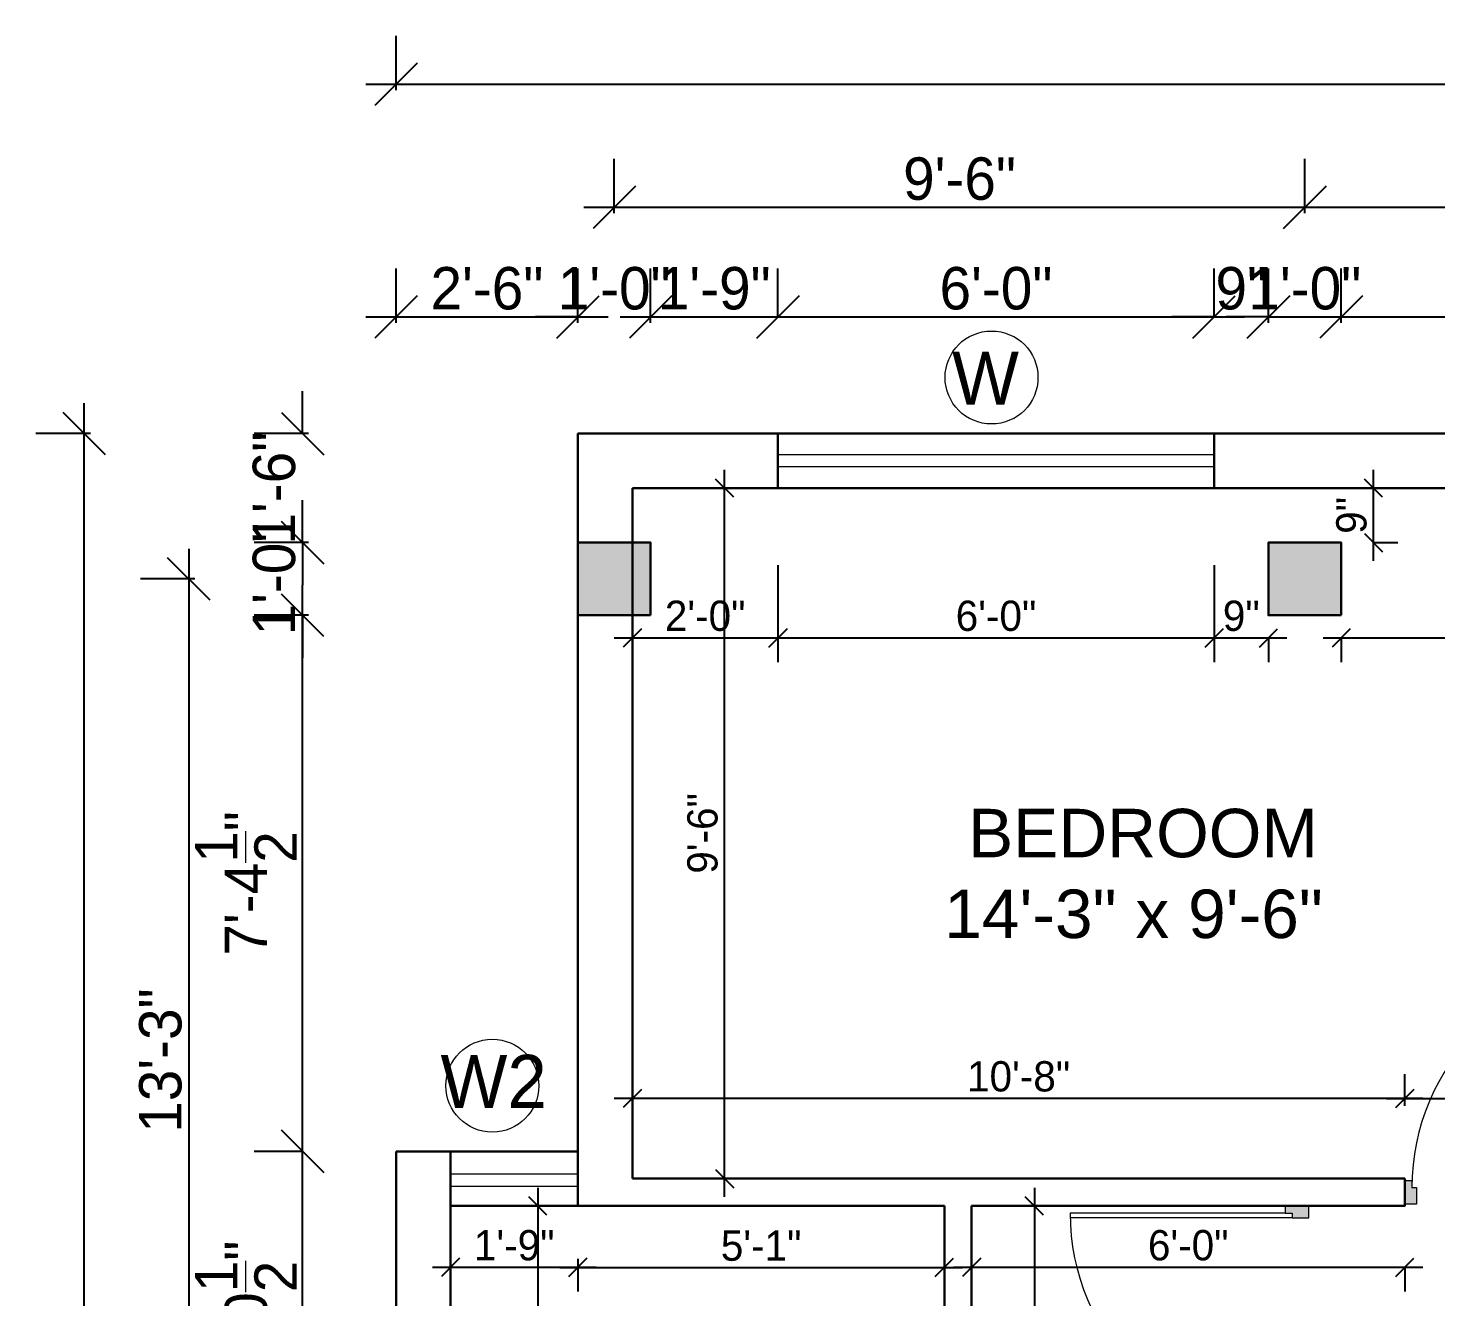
# Model space of a CAD drawing. Header units: inches. Extents: x 28835 to 36795, y -18828 to -9750.
# Drawn here: x 31278.3 to 31510.6, y -13903.2 to -13693.8 of the extents above; entities that cross this region are included whole.
import ezdxf

# ---------------------------------------------------------------- set-up
doc = ezdxf.new("R2010")
doc.units = ezdxf.units.IN
doc.header["$LTSCALE"] = 12
doc.header["$MEASUREMENT"] = 0
doc.layers.add('06. Text', color=114, linetype='Continuous')
for name, color, linetype, lineweight in [('colum', 250, 'Continuous', 30), ('dim', 85, 'Continuous', 9), ('dimention', 5, 'Continuous', 9), ('Elevation', 114, 'Continuous', 20), ('Ha2', 31, 'Continuous', 0), ('N_DOOR', 32, 'Continuous', 13), ('Text', 7, 'Continuous', 5), ('Wall', 1, 'Continuous', 30), ('WIN', 140, 'Continuous', 15), ('window', 6, 'Continuous', 9)]:
    doc.layers.add(name, color=color, linetype=linetype, lineweight=lineweight)
doc.styles.add('Bijay', font='', dxfattribs={"height": 8})
doc.styles.add('KBS', font='GOTHIC.TTF')
doc.styles.add('Times', font='GOTHIC.TTF')
doc.styles.get('Bijay').set_extended_font_data('Serifa BT')
doc.dimstyles.new('D50', dxfattribs={"dimtxt": 5, "dimasz": 3, "dimexe": 4, "dimexo": 12, "dimgap": 1, "dimtad": 1, "dimdec": 0, "dimzin": 3, "dimdsep": 46, "dimlunit": 4, "dimtxsty": 'Times', "dimblk": 'OBLIQUE', "dimcen": 0, "dimdle": 3, "dimaunit": 1, "dimadec": 3, "dimazin": 0, "dimtfac": 1, "dimtdec": 0, "dimtix": 1, "dimtofl": 0, "dimtmove": 1, "dimatfit": 0, "dimldrblk": 'OBLIQUE', "dimfxl": 12, "dimfxlon": 1, "dimtolj": 1, "dimtzin": 0, "dimarcsym": 0})
doc.dimstyles.new('D75', dxfattribs={"dimtxt": 7, "dimasz": 7, "dimexe": 8, "dimexo": 24, "dimgap": 1, "dimtad": 1, "dimdec": 1, "dimzin": 3, "dimdsep": 46, "dimlunit": 4, "dimtxsty": 'Times', "dimblk": 'OBLIQUE', "dimcen": 0, "dimdle": 5, "dimaunit": 1, "dimadec": 3, "dimazin": 0, "dimtfac": 1, "dimtdec": 1, "dimtix": 1, "dimtofl": 0, "dimtmove": 1, "dimatfit": 0, "dimldrblk": 'OBLIQUE', "dimfxl": 1, "dimfxlon": 1, "dimtolj": 1, "dimtzin": 0, "dimarcsym": 0})

# ---------------------------------------------------------------- blocks, each defined once
blk = doc.blocks.new('D1000')
at = {"linetype": 'Continuous'}
for points in [[(30, 50), (30, 20), (50, 20), (50, -50), (0, -50), (0, 50)], [(970, 50), (970, 20), (950, 20), (950, -50), (1000, -50), (1000, 50)]]:
    blk.add_hatch(color=256, dxfattribs=at).paths.add_polyline_path(points)
at = {"color": 0, "linetype": 'Continuous'}
for p, q in [((950, 20), (950, 959.8)), ((970, 50), (970, 960))]:
    blk.add_line(p, q, dxfattribs=at)
at = {"linetype": 'Continuous'}
for points in [[(30, 50), (30, 20), (50, 20), (50, -50), (0, -50), (0, 50)], [(970, 50), (970, 20), (950, 20), (950, -50), (1000, -50), (1000, 50)]]:
    blk.add_lwpolyline(points, close=True, dxfattribs=at)
blk.add_arc((970, 20), 940, 90, 180, dxfattribs=at)
blk = doc.blocks.new('_Oblique')
at = {"color": 0, "linetype": 'ByBlock', "lineweight": -2}
blk.add_line((-0.5, -0.5), (0.5, 0.5), dxfattribs=at)
blk = doc.blocks.new('*D543')
at = {"layer": 'Defpoints', "color": 0, "ltscale": 12, "transparency": 16777216}
for p in [(31323.56, -13879.21), (31338.99, -13879.21), (31369.01, -13937.71)]:
    blk.add_point(p, dxfattribs=at)
at = {"layer": 'dimention', "color": 0, "lineweight": -2, "ltscale": 12, "transparency": 16777216}
for p, q in [((31323.56, -13942.71), (31323.56, -13874.21)), ((31323.56, -13879.21), (31315.56, -13879.21)), ((31324.56, -13937.71), (31315.56, -13937.71))]:
    blk.add_line(p, q, dxfattribs=at)
at = {"layer": 'dimention', "color": 0, "lineweight": -2, "ltscale": 12, "transparency": 16777216, "xscale": 7, "yscale": 7, "zscale": 7}
for p, rotation in [((31323.56, -13879.21), 90), ((31323.56, -13937.71), 270)]:
    blk.add_blockref('_Oblique', p, dxfattribs=dict(at, rotation=rotation))
at = {"layer": 'dimention', "color": 0, "ltscale": 12, "transparency": 16777216, "insert": (31314.21, -13908.46), "char_height": 7, "attachment_point": 5, "rotation": 90, "style": 'Times'}
blk.add_mtext('\\A1;4\'-10{\\H1.000000x;\\S1/2;}"', dxfattribs=at)
blk = doc.blocks.new('*D544')
at = {"layer": 'Defpoints', "color": 0, "ltscale": 12, "transparency": 16777216}
for p in [(31323.56, -13790.71), (31369.01, -13790.71), (31338.99, -13879.21)]:
    blk.add_point(p, dxfattribs=at)
at = {"layer": 'dimention', "color": 0, "lineweight": -2, "ltscale": 12, "transparency": 16777216}
for p, q in [((31323.56, -13884.21), (31323.56, -13785.71)), ((31324.56, -13790.71), (31315.56, -13790.71)), ((31323.56, -13879.21), (31315.56, -13879.21))]:
    blk.add_line(p, q, dxfattribs=at)
at = {"layer": 'dimention', "color": 0, "lineweight": -2, "ltscale": 12, "transparency": 16777216, "xscale": 7, "yscale": 7, "zscale": 7}
for p, rotation in [((31323.56, -13790.71), 90), ((31323.56, -13879.21), 270)]:
    blk.add_blockref('_Oblique', p, dxfattribs=dict(at, rotation=rotation))
at = {"layer": 'dimention', "color": 0, "ltscale": 12, "transparency": 16777216, "insert": (31314.21, -13834.96), "char_height": 7, "attachment_point": 5, "rotation": 90, "style": 'Times'}
blk.add_mtext('\\A1;7\'-4{\\H1.000000x;\\S1/2;}"', dxfattribs=at)
blk = doc.blocks.new('*D545')
at = {"layer": 'Defpoints', "color": 0, "ltscale": 12, "transparency": 16777216}
for p in [(31323.56, -13778.71), (31369.01, -13778.71), (31369.01, -13790.71)]:
    blk.add_point(p, dxfattribs=at)
at = {"layer": 'dimention', "color": 0, "lineweight": -2, "ltscale": 12, "transparency": 16777216}
for p, q in [((31323.56, -13778.71), (31323.56, -13771.71)), ((31324.56, -13778.71), (31315.56, -13778.71)), ((31324.56, -13790.71), (31315.56, -13790.71)), ((31323.56, -13790.71), (31323.56, -13797.71))]:
    blk.add_line(p, q, dxfattribs=at)
at = {"layer": 'dimention', "color": 0, "lineweight": -2, "ltscale": 12, "transparency": 16777216, "xscale": 7, "yscale": 7, "zscale": 7}
for p, rotation in [((31323.56, -13778.71), 270), ((31323.56, -13790.71), 90)]:
    blk.add_blockref('_Oblique', p, dxfattribs=dict(at, rotation=rotation))
at = {"layer": 'dimention', "color": 0, "ltscale": 12, "transparency": 16777216, "insert": (31318.88, -13784.71), "char_height": 7, "attachment_point": 5, "rotation": 90, "style": 'Times'}
blk.add_mtext('\\A1;1\'-0"', dxfattribs=at)
blk = doc.blocks.new('*D546')
at = {"layer": 'Defpoints', "color": 0, "ltscale": 12, "transparency": 16777216}
for p in [(31323.56, -13760.71), (31369.01, -13760.71), (31369.01, -13778.71)]:
    blk.add_point(p, dxfattribs=at)
at = {"layer": 'dimention', "color": 0, "lineweight": -2, "ltscale": 12, "transparency": 16777216}
for p, q in [((31323.56, -13760.71), (31323.56, -13753.71)), ((31324.56, -13760.71), (31315.56, -13760.71)), ((31324.56, -13778.71), (31315.56, -13778.71)), ((31323.56, -13778.71), (31323.56, -13785.71))]:
    blk.add_line(p, q, dxfattribs=at)
at = {"layer": 'dimention', "color": 0, "lineweight": -2, "ltscale": 12, "transparency": 16777216, "xscale": 7, "yscale": 7, "zscale": 7}
for p, rotation in [((31323.56, -13760.71), 270), ((31323.56, -13778.71), 90)]:
    blk.add_blockref('_Oblique', p, dxfattribs=dict(at, rotation=rotation))
at = {"layer": 'dimention', "color": 0, "ltscale": 12, "transparency": 16777216, "insert": (31318.88, -13769.71), "char_height": 7, "attachment_point": 5, "rotation": 90, "style": 'Times'}
blk.add_mtext('\\A1;1\'-6"', dxfattribs=at)
blk = doc.blocks.new('*D547')
at = {"layer": 'Defpoints', "color": 0, "ltscale": 12, "transparency": 16777216}
for p in [(31369.01, -13784.71), (31304.79, -13943.71), (31369.01, -13943.71)]:
    blk.add_point(p, dxfattribs=at)
at = {"layer": 'dimention', "color": 0, "lineweight": -2, "ltscale": 12, "transparency": 16777216}
for p, q in [((31304.79, -13779.71), (31304.79, -13948.71)), ((31305.79, -13784.71), (31296.79, -13784.71)), ((31305.79, -13943.71), (31296.79, -13943.71))]:
    blk.add_line(p, q, dxfattribs=at)
at = {"layer": 'dimention', "color": 0, "lineweight": -2, "ltscale": 12, "transparency": 16777216, "xscale": 7, "yscale": 7, "zscale": 7}
for p, rotation in [((31304.79, -13784.71), 90), ((31304.79, -13943.71), 270)]:
    blk.add_blockref('_Oblique', p, dxfattribs=dict(at, rotation=rotation))
at = {"layer": 'dimention', "color": 0, "ltscale": 12, "transparency": 16777216, "insert": (31300.12, -13864.21), "char_height": 7, "attachment_point": 5, "rotation": 90, "style": 'Times'}
blk.add_mtext('\\A1;13\'-3"', dxfattribs=at)
blk = doc.blocks.new('*D549')
at = {"layer": 'Defpoints', "color": 0, "ltscale": 12, "transparency": 16777216}
for p in [(31287.53, -13760.71), (31369.01, -13760.71), (31369.01, -14105.71)]:
    blk.add_point(p, dxfattribs=at)
at = {"layer": 'dimention', "color": 0, "lineweight": -2, "ltscale": 12, "transparency": 16777216}
for p, q in [((31287.53, -14110.71), (31287.53, -13755.71)), ((31288.53, -13760.71), (31279.53, -13760.71)), ((31288.53, -14105.71), (31279.53, -14105.71))]:
    blk.add_line(p, q, dxfattribs=at)
at = {"layer": 'dimention', "color": 0, "lineweight": -2, "ltscale": 12, "transparency": 16777216, "xscale": 7, "yscale": 7, "zscale": 7}
for p, rotation in [((31287.53, -13760.71), 90), ((31287.53, -14105.71), 270)]:
    blk.add_blockref('_Oblique', p, dxfattribs=dict(at, rotation=rotation))
at = {"layer": 'dimention', "color": 0, "ltscale": 12, "transparency": 16777216, "insert": (31282.86, -13933.21), "char_height": 7, "attachment_point": 5, "rotation": 90, "style": 'Times'}
blk.add_mtext('\\A1;28\'-9"', dxfattribs=at)
blk = doc.blocks.new('*D550')
at = {"layer": 'Defpoints', "color": 0, "ltscale": 12, "transparency": 16777216}
for p in [(31381.01, -13741.44), (31369.01, -13778.71), (31381.01, -13778.71)]:
    blk.add_point(p, dxfattribs=at)
at = {"layer": 'dimention', "color": 0, "lineweight": -2, "ltscale": 12, "transparency": 16777216}
for p, q in [((31369.01, -13742.44), (31369.01, -13733.44)), ((31381.01, -13742.44), (31381.01, -13733.44)), ((31369.01, -13741.44), (31362.01, -13741.44)), ((31381.01, -13741.44), (31388.01, -13741.44))]:
    blk.add_line(p, q, dxfattribs=at)
at = {"layer": 'dimention', "color": 0, "lineweight": -2, "ltscale": 12, "transparency": 16777216, "xscale": 7, "yscale": 7, "zscale": 7}
blk.add_blockref('_Oblique', (31369.01, -13741.44), dxfattribs=at)
at = {"layer": 'dimention', "color": 0, "lineweight": -2, "ltscale": 12, "transparency": 16777216, "xscale": 7, "yscale": 7, "zscale": 7, "rotation": 180}
blk.add_blockref('_Oblique', (31381.01, -13741.44), dxfattribs=at)
at = {"layer": 'dimention', "color": 0, "ltscale": 12, "transparency": 16777216, "insert": (31375.01, -13736.76), "char_height": 7, "attachment_point": 5, "style": 'Times'}
blk.add_mtext('\\A1;1\'-0"', dxfattribs=at)
blk = doc.blocks.new('*D551')
at = {"layer": 'Defpoints', "color": 0, "ltscale": 12, "transparency": 16777216}
for p in [(31402.03, -13741.44), (31402.03, -13760.71), (31381.01, -13778.71)]:
    blk.add_point(p, dxfattribs=at)
at = {"layer": 'dimention', "color": 0, "lineweight": -2, "ltscale": 12, "transparency": 16777216}
for p, q in [((31381.01, -13742.44), (31381.01, -13733.44)), ((31402.03, -13741.44), (31402.03, -13733.44)), ((31376.01, -13741.44), (31407.03, -13741.44))]:
    blk.add_line(p, q, dxfattribs=at)
at = {"layer": 'dimention', "color": 0, "lineweight": -2, "ltscale": 12, "transparency": 16777216, "xscale": 7, "yscale": 7, "zscale": 7, "rotation": 180}
blk.add_blockref('_Oblique', (31381.01, -13741.44), dxfattribs=at)
at = {"layer": 'dimention', "color": 0, "lineweight": -2, "ltscale": 12, "transparency": 16777216, "xscale": 7, "yscale": 7, "zscale": 7}
blk.add_blockref('_Oblique', (31402.03, -13741.44), dxfattribs=at)
at = {"layer": 'dimention', "color": 0, "ltscale": 12, "transparency": 16777216, "insert": (31391.52, -13736.76), "char_height": 7, "attachment_point": 5, "style": 'Times'}
blk.add_mtext('\\A1;1\'-9"', dxfattribs=at)
blk = doc.blocks.new('*D552')
at = {"layer": 'Defpoints', "color": 0, "ltscale": 12, "transparency": 16777216}
for p in [(31474.03, -13741.44), (31402.03, -13760.71), (31474.03, -13760.71)]:
    blk.add_point(p, dxfattribs=at)
at = {"layer": 'dimention', "color": 0, "lineweight": -2, "ltscale": 12, "transparency": 16777216}
for p, q in [((31402.03, -13741.44), (31402.03, -13733.44)), ((31474.03, -13741.44), (31474.03, -13733.44)), ((31397.03, -13741.44), (31479.03, -13741.44))]:
    blk.add_line(p, q, dxfattribs=at)
at = {"layer": 'dimention', "color": 0, "lineweight": -2, "ltscale": 12, "transparency": 16777216, "xscale": 7, "yscale": 7, "zscale": 7, "rotation": 180}
blk.add_blockref('_Oblique', (31402.03, -13741.44), dxfattribs=at)
at = {"layer": 'dimention', "color": 0, "lineweight": -2, "ltscale": 12, "transparency": 16777216, "xscale": 7, "yscale": 7, "zscale": 7}
blk.add_blockref('_Oblique', (31474.03, -13741.44), dxfattribs=at)
at = {"layer": 'dimention', "color": 0, "ltscale": 12, "transparency": 16777216, "insert": (31438.03, -13736.76), "char_height": 7, "attachment_point": 5, "style": 'Times'}
blk.add_mtext('\\A1;6\'-0"', dxfattribs=at)
blk = doc.blocks.new('*D553')
at = {"layer": 'Defpoints', "color": 0, "ltscale": 12, "transparency": 16777216}
for p in [(31495.01, -13741.44), (31495.01, -13760.71), (31483.01, -13778.71)]:
    blk.add_point(p, dxfattribs=at)
at = {"layer": 'dimention', "color": 0, "lineweight": -2, "ltscale": 12, "transparency": 16777216}
for p, q in [((31483.01, -13742.44), (31483.01, -13733.44)), ((31495.01, -13741.44), (31495.01, -13733.44)), ((31483.01, -13741.44), (31476.01, -13741.44)), ((31495.01, -13741.44), (31502.01, -13741.44))]:
    blk.add_line(p, q, dxfattribs=at)
at = {"layer": 'dimention', "color": 0, "lineweight": -2, "ltscale": 12, "transparency": 16777216, "xscale": 7, "yscale": 7, "zscale": 7}
blk.add_blockref('_Oblique', (31483.01, -13741.44), dxfattribs=at)
at = {"layer": 'dimention', "color": 0, "lineweight": -2, "ltscale": 12, "transparency": 16777216, "xscale": 7, "yscale": 7, "zscale": 7, "rotation": 180}
blk.add_blockref('_Oblique', (31495.01, -13741.44), dxfattribs=at)
at = {"layer": 'dimention', "color": 0, "ltscale": 12, "transparency": 16777216, "insert": (31489.01, -13736.76), "char_height": 7, "attachment_point": 5, "style": 'Times'}
blk.add_mtext('\\A1;1\'-0"', dxfattribs=at)
blk = doc.blocks.new('*D515')
at = {"layer": 'Defpoints', "color": 0, "ltscale": 12, "transparency": 16777216}
for p in [(31474.03, -13741.44), (31483.01, -13741.44), (31483.01, -13741.44)]:
    blk.add_point(p, dxfattribs=at)
at = {"layer": 'dimention', "color": 0, "lineweight": -2, "ltscale": 12, "transparency": 16777216}
for p, q in [((31474.03, -13741.44), (31474.03, -13733.44)), ((31483.01, -13741.44), (31483.01, -13733.44)), ((31474.03, -13741.44), (31467.03, -13741.44)), ((31483.01, -13741.44), (31490.01, -13741.44))]:
    blk.add_line(p, q, dxfattribs=at)
at = {"layer": 'dimention', "color": 0, "lineweight": -2, "ltscale": 12, "transparency": 16777216, "xscale": 7, "yscale": 7, "zscale": 7}
blk.add_blockref('_Oblique', (31474.03, -13741.44), dxfattribs=at)
at = {"layer": 'dimention', "color": 0, "lineweight": -2, "ltscale": 12, "transparency": 16777216, "xscale": 7, "yscale": 7, "zscale": 7, "rotation": 180}
blk.add_blockref('_Oblique', (31483.01, -13741.44), dxfattribs=at)
at = {"layer": 'dimention', "color": 0, "ltscale": 12, "transparency": 16777216, "insert": (31478.52, -13736.76), "char_height": 7, "attachment_point": 5, "style": 'Times'}
blk.add_mtext('\\A1;9"', dxfattribs=at)
blk = doc.blocks.new('*D516')
at = {"layer": 'Defpoints', "color": 0, "ltscale": 12, "transparency": 16777216}
for p in [(31558.01, -13741.44), (31495.01, -13778.71), (31558.01, -13778.71)]:
    blk.add_point(p, dxfattribs=at)
at = {"layer": 'dimention', "color": 0, "lineweight": -2, "ltscale": 12, "transparency": 16777216}
for p, q in [((31495.01, -13742.44), (31495.01, -13733.44)), ((31558.01, -13742.44), (31558.01, -13733.44)), ((31490.01, -13741.44), (31563.01, -13741.44))]:
    blk.add_line(p, q, dxfattribs=at)
at = {"layer": 'dimention', "color": 0, "lineweight": -2, "ltscale": 12, "transparency": 16777216, "xscale": 7, "yscale": 7, "zscale": 7, "rotation": 180}
blk.add_blockref('_Oblique', (31495.01, -13741.44), dxfattribs=at)
at = {"layer": 'dimention', "color": 0, "lineweight": -2, "ltscale": 12, "transparency": 16777216, "xscale": 7, "yscale": 7, "zscale": 7}
blk.add_blockref('_Oblique', (31558.01, -13741.44), dxfattribs=at)
at = {"layer": 'dimention', "color": 0, "ltscale": 12, "transparency": 16777216, "insert": (31526.51, -13736.76), "char_height": 7, "attachment_point": 5, "style": 'Times'}
blk.add_mtext('\\A1;5\'-3"', dxfattribs=at)
blk = doc.blocks.new('*D521')
at = {"layer": 'Defpoints', "color": 0, "ltscale": 12, "transparency": 16777216}
for p in [(31489.01, -13723.34), (31375.01, -13778.71), (31489.01, -13778.71)]:
    blk.add_point(p, dxfattribs=at)
at = {"layer": 'dimention', "color": 0, "lineweight": -2, "ltscale": 12, "transparency": 16777216}
for p, q in [((31375.01, -13724.34), (31375.01, -13715.34)), ((31489.01, -13724.34), (31489.01, -13715.34)), ((31370.01, -13723.34), (31494.01, -13723.34))]:
    blk.add_line(p, q, dxfattribs=at)
at = {"layer": 'dimention', "color": 0, "lineweight": -2, "ltscale": 12, "transparency": 16777216, "xscale": 7, "yscale": 7, "zscale": 7, "rotation": 180}
blk.add_blockref('_Oblique', (31375.01, -13723.34), dxfattribs=at)
at = {"layer": 'dimention', "color": 0, "lineweight": -2, "ltscale": 12, "transparency": 16777216, "xscale": 7, "yscale": 7, "zscale": 7}
blk.add_blockref('_Oblique', (31489.01, -13723.34), dxfattribs=at)
at = {"layer": 'dimention', "color": 0, "ltscale": 12, "transparency": 16777216, "insert": (31432.01, -13718.66), "char_height": 7, "attachment_point": 5, "style": 'Times'}
blk.add_mtext('\\A1;9\'-6"', dxfattribs=at)
blk = doc.blocks.new('*D522')
at = {"layer": 'Defpoints', "color": 0, "ltscale": 12, "transparency": 16777216}
for p in [(31624.01, -13723.34), (31489.01, -13778.71), (31624.01, -13778.71)]:
    blk.add_point(p, dxfattribs=at)
at = {"layer": 'dimention', "color": 0, "lineweight": -2, "ltscale": 12, "transparency": 16777216}
for p, q in [((31489.01, -13724.34), (31489.01, -13715.34)), ((31624.01, -13724.34), (31624.01, -13715.34)), ((31484.01, -13723.34), (31629.01, -13723.34))]:
    blk.add_line(p, q, dxfattribs=at)
at = {"layer": 'dimention', "color": 0, "lineweight": -2, "ltscale": 12, "transparency": 16777216, "xscale": 7, "yscale": 7, "zscale": 7, "rotation": 180}
blk.add_blockref('_Oblique', (31489.01, -13723.34), dxfattribs=at)
at = {"layer": 'dimention', "color": 0, "lineweight": -2, "ltscale": 12, "transparency": 16777216, "xscale": 7, "yscale": 7, "zscale": 7}
blk.add_blockref('_Oblique', (31624.01, -13723.34), dxfattribs=at)
at = {"layer": 'dimention', "color": 0, "ltscale": 12, "transparency": 16777216, "insert": (31556.51, -13718.66), "char_height": 7, "attachment_point": 5, "style": 'Times'}
blk.add_mtext('\\A1;11\'-3"', dxfattribs=at)
blk = doc.blocks.new('*D524')
at = {"layer": 'Defpoints', "color": 0, "ltscale": 12, "transparency": 16777216}
for p in [(31369.01, -13741.44), (31338.99, -13879.21), (31369.01, -13879.21)]:
    blk.add_point(p, dxfattribs=at)
at = {"layer": 'dimention', "color": 0, "lineweight": -2, "ltscale": 12, "transparency": 16777216}
for p, q in [((31338.99, -13742.44), (31338.99, -13733.44)), ((31369.01, -13742.44), (31369.01, -13733.44)), ((31333.99, -13741.44), (31374.01, -13741.44))]:
    blk.add_line(p, q, dxfattribs=at)
at = {"layer": 'dimention', "color": 0, "lineweight": -2, "ltscale": 12, "transparency": 16777216, "xscale": 7, "yscale": 7, "zscale": 7, "rotation": 180}
blk.add_blockref('_Oblique', (31338.99, -13741.44), dxfattribs=at)
at = {"layer": 'dimention', "color": 0, "lineweight": -2, "ltscale": 12, "transparency": 16777216, "xscale": 7, "yscale": 7, "zscale": 7}
blk.add_blockref('_Oblique', (31369.01, -13741.44), dxfattribs=at)
at = {"layer": 'dimention', "color": 0, "ltscale": 12, "transparency": 16777216, "insert": (31354, -13736.76), "char_height": 7, "attachment_point": 5, "style": 'Times'}
blk.add_mtext('\\A1;2\'-6"', dxfattribs=at)
blk = doc.blocks.new('*D525')
at = {"layer": 'Defpoints', "color": 0, "ltscale": 12, "transparency": 16777216}
for p in [(31753.01, -13703.04), (31753.01, -13778.71), (31338.99, -13879.21)]:
    blk.add_point(p, dxfattribs=at)
at = {"layer": 'dimention', "color": 0, "lineweight": -2, "ltscale": 12, "transparency": 16777216}
for p, q in [((31338.99, -13704.04), (31338.99, -13695.04)), ((31753.01, -13704.04), (31753.01, -13695.04)), ((31333.99, -13703.04), (31758.01, -13703.04))]:
    blk.add_line(p, q, dxfattribs=at)
at = {"layer": 'dimention', "color": 0, "lineweight": -2, "ltscale": 12, "transparency": 16777216, "xscale": 7, "yscale": 7, "zscale": 7, "rotation": 180}
blk.add_blockref('_Oblique', (31338.99, -13703.04), dxfattribs=at)
at = {"layer": 'dimention', "color": 0, "lineweight": -2, "ltscale": 12, "transparency": 16777216, "xscale": 7, "yscale": 7, "zscale": 7}
blk.add_blockref('_Oblique', (31753.01, -13703.04), dxfattribs=at)
at = {"layer": 'dimention', "color": 0, "ltscale": 12, "transparency": 16777216, "insert": (31546, -13698.37), "char_height": 7, "attachment_point": 5, "style": 'Times'}
blk.add_mtext('\\A1;34\'-6"', dxfattribs=at)
blk = doc.blocks.new('*D659')
at = {"layer": 'Defpoints', "color": 0, "ltscale": 12, "transparency": 16777216}
for p in [(31347.99, -13884.94), (31369.01, -13884.94), (31347.99, -13898.36)]:
    blk.add_point(p, dxfattribs=at)
at = {"layer": 'dim', "color": 0, "lineweight": -2, "ltscale": 12, "transparency": 16777216}
for p, q in [((31347.99, -13896.94), (31347.99, -13902.36)), ((31369.01, -13896.94), (31369.01, -13902.36)), ((31372.01, -13898.36), (31344.99, -13898.36))]:
    blk.add_line(p, q, dxfattribs=at)
at = {"layer": 'dim', "color": 0, "lineweight": -2, "ltscale": 12, "transparency": 16777216, "xscale": 3, "yscale": 3, "zscale": 3, "rotation": 180}
blk.add_blockref('_Oblique', (31347.99, -13898.36), dxfattribs=at)
at = {"layer": 'dim', "color": 0, "lineweight": -2, "ltscale": 12, "transparency": 16777216, "xscale": 3, "yscale": 3, "zscale": 3}
blk.add_blockref('_Oblique', (31369.01, -13898.36), dxfattribs=at)
at = {"layer": 'dim', "color": 0, "ltscale": 12, "transparency": 16777216, "insert": (31358.5, -13894.73), "char_height": 5, "attachment_point": 5, "style": 'Times'}
blk.add_mtext('\\A1;1\'-9"', dxfattribs=at)
blk = doc.blocks.new('*D660')
at = {"layer": 'Defpoints', "color": 0, "ltscale": 12, "transparency": 16777216}
for p in [(31369.01, -13888.21), (31429.51, -13888.21), (31429.51, -13898.36)]:
    blk.add_point(p, dxfattribs=at)
at = {"layer": 'dim', "color": 0, "lineweight": -2, "ltscale": 12, "transparency": 16777216}
for p, q in [((31366.01, -13898.36), (31432.51, -13898.36)), ((31369.01, -13898.36), (31369.01, -13902.36)), ((31429.51, -13898.36), (31429.51, -13902.36))]:
    blk.add_line(p, q, dxfattribs=at)
at = {"layer": 'dim', "color": 0, "lineweight": -2, "ltscale": 12, "transparency": 16777216, "xscale": 3, "yscale": 3, "zscale": 3, "rotation": 180}
blk.add_blockref('_Oblique', (31369.01, -13898.36), dxfattribs=at)
at = {"layer": 'dim', "color": 0, "lineweight": -2, "ltscale": 12, "transparency": 16777216, "xscale": 3, "yscale": 3, "zscale": 3}
blk.add_blockref('_Oblique', (31429.51, -13898.36), dxfattribs=at)
at = {"layer": 'dim', "color": 0, "ltscale": 12, "transparency": 16777216, "insert": (31399.26, -13894.8), "char_height": 5, "attachment_point": 5, "style": 'Times'}
blk.add_mtext('\\A1;5\'-1"', dxfattribs=at)
blk = doc.blocks.new('*D661')
at = {"layer": 'Defpoints', "color": 0, "ltscale": 12, "transparency": 16777216}
for p in [(31347.99, -13888.21), (31347.99, -13945.21), (31362.39, -13945.21)]:
    blk.add_point(p, dxfattribs=at)
at = {"layer": 'dim', "color": 0, "lineweight": -2, "ltscale": 12, "transparency": 16777216}
for p, q in [((31362.39, -13885.21), (31362.39, -13948.21)), ((31359.99, -13888.21), (31366.39, -13888.21)), ((31359.99, -13945.21), (31366.39, -13945.21))]:
    blk.add_line(p, q, dxfattribs=at)
at = {"layer": 'dim', "color": 0, "lineweight": -2, "ltscale": 12, "transparency": 16777216, "xscale": 3, "yscale": 3, "zscale": 3}
for p, rotation in [((31362.39, -13888.21), 90), ((31362.39, -13945.21), 270)]:
    blk.add_blockref('_Oblique', p, dxfattribs=dict(at, rotation=rotation))
at = {"layer": 'dim', "color": 0, "ltscale": 12, "transparency": 16777216, "insert": (31358.77, -13916.71), "char_height": 5, "attachment_point": 5, "rotation": 90, "style": 'Times'}
blk.add_mtext('\\A1;4\'-9"', dxfattribs=at)
blk = doc.blocks.new('*D662')
at = {"layer": 'Defpoints', "color": 0, "ltscale": 12, "transparency": 16777216}
for p in [(31434.01, -13888.21), (31434.01, -13949.71), (31444.36, -13949.71)]:
    blk.add_point(p, dxfattribs=at)
at = {"layer": 'dim', "color": 0, "lineweight": -2, "ltscale": 12, "transparency": 16777216}
for p, q in [((31444.36, -13885.21), (31444.36, -13952.71)), ((31444.36, -13888.21), (31448.36, -13888.21)), ((31444.36, -13949.71), (31448.36, -13949.71))]:
    blk.add_line(p, q, dxfattribs=at)
at = {"layer": 'dim', "color": 0, "lineweight": -2, "ltscale": 12, "transparency": 16777216, "xscale": 3, "yscale": 3, "zscale": 3}
for p, rotation in [((31444.36, -13888.21), 90), ((31444.36, -13949.71), 270)]:
    blk.add_blockref('_Oblique', p, dxfattribs=dict(at, rotation=rotation))
at = {"layer": 'dim', "color": 0, "ltscale": 12, "transparency": 16777216, "insert": (31440.73, -13918.96), "char_height": 5, "attachment_point": 5, "rotation": 90, "style": 'Times'}
blk.add_mtext('\\A1;5\'-2"', dxfattribs=at)
blk = doc.blocks.new('*D663')
at = {"layer": 'Defpoints', "color": 0, "ltscale": 12, "transparency": 16777216}
for p in [(31434.01, -13888.21), (31505.51, -13888.21), (31434.01, -13898.36)]:
    blk.add_point(p, dxfattribs=at)
at = {"layer": 'dim', "color": 0, "lineweight": -2, "ltscale": 12, "transparency": 16777216}
for p, q in [((31508.51, -13898.36), (31431.01, -13898.36)), ((31434.01, -13898.36), (31434.01, -13902.36)), ((31505.51, -13898.36), (31505.51, -13902.36))]:
    blk.add_line(p, q, dxfattribs=at)
at = {"layer": 'dim', "color": 0, "lineweight": -2, "ltscale": 12, "transparency": 16777216, "xscale": 3, "yscale": 3, "zscale": 3, "rotation": 180}
blk.add_blockref('_Oblique', (31434.01, -13898.36), dxfattribs=at)
at = {"layer": 'dim', "color": 0, "lineweight": -2, "ltscale": 12, "transparency": 16777216, "xscale": 3, "yscale": 3, "zscale": 3}
blk.add_blockref('_Oblique', (31505.51, -13898.36), dxfattribs=at)
at = {"layer": 'dim', "color": 0, "ltscale": 12, "transparency": 16777216, "insert": (31469.76, -13894.73), "char_height": 5, "attachment_point": 5, "style": 'Times'}
blk.add_mtext('\\A1;6\'-0"', dxfattribs=at)
blk = doc.blocks.new('*D664')
at = {"layer": 'Defpoints', "color": 0, "ltscale": 12, "transparency": 16777216}
for p in [(31378.01, -13769.71), (31393.23, -13769.71), (31378.01, -13883.71)]:
    blk.add_point(p, dxfattribs=at)
at = {"layer": 'dim', "color": 0, "lineweight": -2, "ltscale": 12, "transparency": 16777216}
for p, q in [((31393.23, -13886.71), (31393.23, -13766.71)), ((31390.01, -13769.71), (31397.23, -13769.71)), ((31390.01, -13883.71), (31397.23, -13883.71))]:
    blk.add_line(p, q, dxfattribs=at)
at = {"layer": 'dim', "color": 0, "lineweight": -2, "ltscale": 12, "transparency": 16777216, "xscale": 3, "yscale": 3, "zscale": 3}
for p, rotation in [((31393.23, -13769.71), 90), ((31393.23, -13883.71), 270)]:
    blk.add_blockref('_Oblique', p, dxfattribs=dict(at, rotation=rotation))
at = {"layer": 'dim', "color": 0, "ltscale": 12, "transparency": 16777216, "insert": (31389.6, -13826.71), "char_height": 5, "attachment_point": 5, "rotation": 90, "style": 'Times'}
blk.add_mtext('\\A1;9\'-6"', dxfattribs=at)
blk = doc.blocks.new('*D665')
at = {"layer": 'Defpoints', "color": 0, "ltscale": 12, "transparency": 16777216}
for p in [(31500.34, -13769.71), (31561.06, -13769.71), (31489.01, -13778.71)]:
    blk.add_point(p, dxfattribs=at)
at = {"layer": 'dim', "color": 0, "lineweight": -2, "ltscale": 12, "transparency": 16777216}
for p, q in [((31500.34, -13781.71), (31500.34, -13766.71)), ((31512.34, -13769.71), (31496.34, -13769.71)), ((31500.34, -13778.71), (31504.34, -13778.71))]:
    blk.add_line(p, q, dxfattribs=at)
at = {"layer": 'dim', "color": 0, "lineweight": -2, "ltscale": 12, "transparency": 16777216, "xscale": 3, "yscale": 3, "zscale": 3}
for p, rotation in [((31500.34, -13769.71), 90), ((31500.34, -13778.71), 270)]:
    blk.add_blockref('_Oblique', p, dxfattribs=dict(at, rotation=rotation))
at = {"layer": 'dim', "color": 0, "ltscale": 12, "transparency": 16777216, "insert": (31496.72, -13774.21), "char_height": 5, "attachment_point": 5, "rotation": 90, "style": 'Times'}
blk.add_mtext('\\A1;9"', dxfattribs=at)
blk = doc.blocks.new('*D666')
at = {"layer": 'Defpoints', "color": 0, "ltscale": 12, "transparency": 16777216}
for p in [(31378.01, -13870.48), (31378.01, -13883.71), (31505.51, -13883.71)]:
    blk.add_point(p, dxfattribs=at)
at = {"layer": 'dim', "color": 0, "lineweight": -2, "ltscale": 12, "transparency": 16777216}
for p, q in [((31378.01, -13871.71), (31378.01, -13866.48)), ((31505.51, -13871.71), (31505.51, -13866.48)), ((31508.51, -13870.48), (31375.01, -13870.48))]:
    blk.add_line(p, q, dxfattribs=at)
at = {"layer": 'dim', "color": 0, "lineweight": -2, "ltscale": 12, "transparency": 16777216, "xscale": 3, "yscale": 3, "zscale": 3, "rotation": 180}
blk.add_blockref('_Oblique', (31378.01, -13870.48), dxfattribs=at)
at = {"layer": 'dim', "color": 0, "lineweight": -2, "ltscale": 12, "transparency": 16777216, "xscale": 3, "yscale": 3, "zscale": 3}
blk.add_blockref('_Oblique', (31505.51, -13870.48), dxfattribs=at)
at = {"layer": 'dim', "color": 0, "ltscale": 12, "transparency": 16777216, "insert": (31441.76, -13866.85), "char_height": 5, "attachment_point": 5, "style": 'Times'}
blk.add_mtext('\\A1;10\'-8"', dxfattribs=at)
blk = doc.blocks.new('*D667')
at = {"layer": 'Defpoints', "color": 0, "ltscale": 12, "transparency": 16777216}
for p in [(31544.51, -13870.48), (31544.51, -13878.91), (31505.51, -13883.71)]:
    blk.add_point(p, dxfattribs=at)
at = {"layer": 'dim', "color": 0, "lineweight": -2, "ltscale": 12, "transparency": 16777216}
for p, q in [((31505.51, -13871.71), (31505.51, -13866.48)), ((31544.51, -13870.48), (31544.51, -13866.48)), ((31502.51, -13870.48), (31547.51, -13870.48))]:
    blk.add_line(p, q, dxfattribs=at)
at = {"layer": 'dim', "color": 0, "lineweight": -2, "ltscale": 12, "transparency": 16777216, "xscale": 3, "yscale": 3, "zscale": 3, "rotation": 180}
blk.add_blockref('_Oblique', (31505.51, -13870.48), dxfattribs=at)
at = {"layer": 'dim', "color": 0, "lineweight": -2, "ltscale": 12, "transparency": 16777216, "xscale": 3, "yscale": 3, "zscale": 3}
blk.add_blockref('_Oblique', (31544.51, -13870.48), dxfattribs=at)
at = {"layer": 'dim', "color": 0, "ltscale": 12, "transparency": 16777216, "insert": (31525.01, -13866.85), "char_height": 5, "attachment_point": 5, "style": 'Times'}
blk.add_mtext('\\A1;3\'-3"', dxfattribs=at)
blk = doc.blocks.new('*D669')
at = {"layer": 'Defpoints', "color": 0, "ltscale": 12, "transparency": 16777216}
for p in [(31378.01, -13769.71), (31402.03, -13769.71), (31402.03, -13794.44)]:
    blk.add_point(p, dxfattribs=at)
at = {"layer": 'dim', "color": 0, "lineweight": -2, "ltscale": 12, "transparency": 16777216}
for p, q in [((31378.01, -13782.44), (31378.01, -13798.44)), ((31402.03, -13782.44), (31402.03, -13798.44)), ((31375.01, -13794.44), (31405.03, -13794.44))]:
    blk.add_line(p, q, dxfattribs=at)
at = {"layer": 'dim', "color": 0, "lineweight": -2, "ltscale": 12, "transparency": 16777216, "xscale": 3, "yscale": 3, "zscale": 3, "rotation": 180}
blk.add_blockref('_Oblique', (31378.01, -13794.44), dxfattribs=at)
at = {"layer": 'dim', "color": 0, "lineweight": -2, "ltscale": 12, "transparency": 16777216, "xscale": 3, "yscale": 3, "zscale": 3}
blk.add_blockref('_Oblique', (31402.03, -13794.44), dxfattribs=at)
at = {"layer": 'dim', "color": 0, "ltscale": 12, "transparency": 16777216, "insert": (31390.02, -13790.82), "char_height": 5, "attachment_point": 5, "style": 'Times'}
blk.add_mtext('\\A1;2\'-0"', dxfattribs=at)
blk = doc.blocks.new('*D670')
at = {"layer": 'Defpoints', "color": 0, "ltscale": 12, "transparency": 16777216}
for p in [(31402.03, -13769.71), (31474.03, -13769.71), (31474.03, -13794.44)]:
    blk.add_point(p, dxfattribs=at)
at = {"layer": 'dim', "color": 0, "lineweight": -2, "ltscale": 12, "transparency": 16777216}
for p, q in [((31402.03, -13782.44), (31402.03, -13798.44)), ((31474.03, -13782.44), (31474.03, -13798.44)), ((31399.03, -13794.44), (31477.03, -13794.44))]:
    blk.add_line(p, q, dxfattribs=at)
at = {"layer": 'dim', "color": 0, "lineweight": -2, "ltscale": 12, "transparency": 16777216, "xscale": 3, "yscale": 3, "zscale": 3, "rotation": 180}
blk.add_blockref('_Oblique', (31402.03, -13794.44), dxfattribs=at)
at = {"layer": 'dim', "color": 0, "lineweight": -2, "ltscale": 12, "transparency": 16777216, "xscale": 3, "yscale": 3, "zscale": 3}
blk.add_blockref('_Oblique', (31474.03, -13794.44), dxfattribs=at)
at = {"layer": 'dim', "color": 0, "ltscale": 12, "transparency": 16777216, "insert": (31438.03, -13790.82), "char_height": 5, "attachment_point": 5, "style": 'Times'}
blk.add_mtext('\\A1;6\'-0"', dxfattribs=at)
blk = doc.blocks.new('*D671')
at = {"layer": 'Defpoints', "color": 0, "ltscale": 12, "transparency": 16777216}
for p in [(31474.03, -13769.71), (31483.01, -13790.71), (31483.01, -13794.44)]:
    blk.add_point(p, dxfattribs=at)
at = {"layer": 'dim', "color": 0, "lineweight": -2, "ltscale": 12, "transparency": 16777216}
for p, q in [((31474.03, -13782.44), (31474.03, -13798.44)), ((31471.03, -13794.44), (31486.01, -13794.44)), ((31483.01, -13794.44), (31483.01, -13798.44))]:
    blk.add_line(p, q, dxfattribs=at)
at = {"layer": 'dim', "color": 0, "lineweight": -2, "ltscale": 12, "transparency": 16777216, "xscale": 3, "yscale": 3, "zscale": 3, "rotation": 180}
blk.add_blockref('_Oblique', (31474.03, -13794.44), dxfattribs=at)
at = {"layer": 'dim', "color": 0, "lineweight": -2, "ltscale": 12, "transparency": 16777216, "xscale": 3, "yscale": 3, "zscale": 3}
blk.add_blockref('_Oblique', (31483.01, -13794.44), dxfattribs=at)
at = {"layer": 'dim', "color": 0, "ltscale": 12, "transparency": 16777216, "insert": (31478.52, -13790.82), "char_height": 5, "attachment_point": 5, "style": 'Times'}
blk.add_mtext('\\A1;9"', dxfattribs=at)
blk = doc.blocks.new('*D673')
at = {"layer": 'Defpoints', "color": 0, "ltscale": 12, "transparency": 16777216}
for p in [(31495.01, -13790.71), (31549.01, -13790.71), (31549.01, -13794.44)]:
    blk.add_point(p, dxfattribs=at)
at = {"layer": 'dim', "color": 0, "lineweight": -2, "ltscale": 12, "transparency": 16777216}
for p, q in [((31492.01, -13794.44), (31552.01, -13794.44)), ((31495.01, -13794.44), (31495.01, -13798.44)), ((31549.01, -13794.44), (31549.01, -13798.44))]:
    blk.add_line(p, q, dxfattribs=at)
at = {"layer": 'dim', "color": 0, "lineweight": -2, "ltscale": 12, "transparency": 16777216, "xscale": 3, "yscale": 3, "zscale": 3, "rotation": 180}
blk.add_blockref('_Oblique', (31495.01, -13794.44), dxfattribs=at)
at = {"layer": 'dim', "color": 0, "lineweight": -2, "ltscale": 12, "transparency": 16777216, "xscale": 3, "yscale": 3, "zscale": 3}
blk.add_blockref('_Oblique', (31549.01, -13794.44), dxfattribs=at)
at = {"layer": 'dim', "color": 0, "ltscale": 12, "transparency": 16777216, "insert": (31522.01, -13790.82), "char_height": 5, "attachment_point": 5, "style": 'Times'}
blk.add_mtext('\\A1;4\'-6"', dxfattribs=at)

msp = doc.modelspace()

# ---------------------------------------------------------------- hatches: boundary and pattern name
at = {"layer": 'Ha2'}
for points in [[(31381.01, -13790.71), (31381.01, -13778.71), (31369.01, -13778.71), (31369.01, -13790.71)], [(31495.01, -13790.71), (31495.01, -13778.71), (31483.01, -13778.71), (31483.01, -13790.71)]]:
    msp.add_hatch(color=256, dxfattribs=at).paths.add_polyline_path(points)

# ---------------------------------------------------------------- linework, layer by layer
at = {"layer": 'colum'}
for points in [[(31381.01, -13790.71), (31381.01, -13778.71), (31369.01, -13778.71), (31369.01, -13790.71)], [(31495.01, -13790.71), (31495.01, -13778.71), (31483.01, -13778.71), (31483.01, -13790.71)]]:
    msp.add_lwpolyline(points, close=True, dxfattribs=at)
at = {"layer": 'Elevation', "flags": 128}
msp.add_lwpolyline([(31338.99, -13879.21), (31338.99, -14117.71)], dxfattribs=at)
at = {"layer": 'Text'}
for centre in [(31437.29, -13751.45), (31354.89, -13868.37)]:
    msp.add_circle(centre, 7.67, dxfattribs=at)
at = {"layer": 'Wall'}
for p, q in [((31558.01, -13760.71), (31369.01, -13760.71)), ((31369.01, -13760.71), (31369.01, -13888.21)), ((31402.03, -13769.71), (31402.03, -13760.71)), ((31474.03, -13769.71), (31474.03, -13760.71)), ((31378.01, -13883.71), (31378.01, -13769.71)), ((31378.01, -13769.71), (31549.01, -13769.71)), ((31369.01, -13879.21), (31338.99, -13879.21)), ((31338.99, -14117.71), (31338.99, -13879.21)), ((31505.51, -13883.71), (31378.01, -13883.71)), ((31378.01, -13888.21), (31347.99, -13888.21)), ((31429.51, -13888.21), (31347.99, -13888.21)), ((31429.51, -13888.21), (31429.51, -13949.71)), ((31434.01, -13888.21), (31434.01, -13949.71))]:
    msp.add_line(p, q, dxfattribs=at)
at = {"layer": 'Wall', "ltscale": 12}
msp.add_lwpolyline([(31347.99, -13879.21), (31347.99, -14108.71), (31372.01, -14108.71), (31372.01, -14105.85)], dxfattribs=at)
at = {"layer": 'Wall'}
msp.add_lwpolyline([(31505.51, -13883.71), (31505.51, -13888.21), (31434.01, -13888.21)], dxfattribs=at)
at = {"layer": 'WIN', "ltscale": 12}
for p, q in [((31347.99, -13882.94), (31369.01, -13882.94)), ((31347.99, -13884.94), (31369.01, -13884.94))]:
    msp.add_line(p, q, dxfattribs=at)
at = {"layer": 'window', "ltscale": 12}
for p, q in [((31474.03, -13764.21), (31402.03, -13764.21)), ((31474.03, -13766.21), (31402.03, -13766.21))]:
    msp.add_line(p, q, dxfattribs=at)

# ---------------------------------------------------------------- block references
at = {"layer": 'N_DOOR', "xscale": 0.03899999987334013, "yscale": 0.03899999987334013, "zscale": 0.03899999987334013}
msp.add_blockref('D1000', (31505.51, -13885.96), dxfattribs=at)
at = {"layer": 'N_DOOR', "xscale": 0.03899999987334013, "yscale": 0.03899999987334013, "zscale": 0.03899999987334013, "rotation": 90}
msp.add_blockref('D1000', (31487.7, -13927.21), dxfattribs=at)

# ---------------------------------------------------------------- texts
at = {"layer": '06. Text', "ltscale": 0.3, "insert": (31460.73, -13833.38), "char_height": 8, "width": 105.1644, "attachment_point": 5, "style": 'Bijay'}
msp.add_mtext('{\\fArial|b0|i0|c0|p34; BEDROOM\\P14\'-3" x 9\'-6"}', dxfattribs=at)
at = {"layer": 'Text', "char_height": 8.75, "attachment_point": 6, "style": 'KBS'}
for s, insert in [('W', (31441.81, -13751.56)), ('W2', (31363.88, -13867.65))]:
    msp.add_mtext(s, dxfattribs=dict(at, insert=insert))

# ---------------------------------------------------------------- dimensions: what is measured, and where the dimension line sits
at = {"layer": 'dim', "ltscale": 12}
for base, p1, p2, picture, middle in [((31393.23, -13769.71), (31378.01, -13883.71), (31378.01, -13769.71), '*D664', (31389.6, -13826.71)), ((31500.34, -13769.71), (31489.01, -13778.71), (31561.06, -13769.71), '*D665', (31496.72, -13774.21)), ((31362.39, -13945.21), (31347.99, -13888.21), (31347.99, -13945.21), '*D661', (31358.77, -13916.71)), ((31444.35684242, -13949.71327801), (31434.00986585, -13888.21327801), (31434.00986585, -13949.71327801), '*D662', (31440.73107763, -13918.96327801))]:
    dim = msp.add_linear_dim(base=base, p1=p1, p2=p2, angle=90, dimstyle='D50', dxfattribs=at)
    dim.commit()
    dim.dimension.update_dxf_attribs({"geometry": picture, "text_midpoint": middle})
for base, p1, p2, picture, middle in [((31402.03, -13794.44), (31378.01, -13769.71), (31402.03, -13769.71), '*D669', (31390.02, -13790.82)), ((31474.03, -13794.44), (31402.03, -13769.71), (31474.03, -13769.71), '*D670', (31438.03, -13790.82)), ((31483.01, -13794.44), (31474.03, -13769.71), (31483.01, -13790.71), '*D671', (31478.52, -13790.82)), ((31549.01, -13794.44), (31495.01, -13790.71), (31549.01, -13790.71), '*D673', (31522.01, -13790.82)), ((31378.00986585, -13870.47936559), (31505.50986585, -13883.71327801), (31378.00986585, -13883.71327801), '*D666', (31441.75986585, -13866.8536008)), ((31544.51, -13870.48), (31505.51, -13883.71), (31544.51, -13878.91), '*D667', (31525.01, -13866.85)), ((31347.99, -13898.36), (31369.01, -13884.94), (31347.99, -13884.94), '*D659', (31358.5, -13894.73)), ((31429.50986585, -13898.35964565), (31369.00986585, -13888.21327801), (31429.50986585, -13888.21327801), '*D660', (31399.25986585, -13894.79676325)), ((31434.00986585, -13898.35964565), (31505.50986585, -13888.21327801), (31434.00986585, -13888.21327801), '*D663', (31469.75986585, -13894.73388086))]:
    dim = msp.add_linear_dim(base=base, p1=p1, p2=p2, dimstyle='D50', dxfattribs=at)
    dim.commit()
    dim.dimension.update_dxf_attribs({"geometry": picture, "text_midpoint": middle})
at = {"layer": 'dimention', "ltscale": 12}
for base, p1, p2, picture, middle in [((31753.01, -13703.04), (31338.99, -13879.21), (31753.01, -13778.71), '*D525', (31546, -13698.37)), ((31489.01, -13723.34), (31375.01, -13778.71), (31489.01, -13778.71), '*D521', (31432.01, -13718.66)), ((31624.01, -13723.34), (31489.01, -13778.71), (31624.01, -13778.71), '*D522', (31556.51, -13718.66)), ((31369.01, -13741.44), (31338.99, -13879.21), (31369.01, -13879.21), '*D524', (31354, -13736.76)), ((31381.01, -13741.44), (31369.01, -13778.71), (31381.01, -13778.71), '*D550', (31375.01, -13736.76)), ((31402.03, -13741.44), (31381.01, -13778.71), (31402.03, -13760.71), '*D551', (31391.52, -13736.76)), ((31474.03, -13741.44), (31402.03, -13760.71), (31474.03, -13760.71), '*D552', (31438.03, -13736.76)), ((31483.01, -13741.44), (31474.03, -13741.44), (31483.01, -13741.44), '*D515', (31478.52, -13736.76)), ((31495.01, -13741.44), (31483.01, -13778.71), (31495.01, -13760.71), '*D553', (31489.01, -13736.76)), ((31558.01, -13741.44), (31495.01, -13778.71), (31558.01, -13778.71), '*D516', (31526.51, -13736.76))]:
    dim = msp.add_linear_dim(base=base, p1=p1, p2=p2, dimstyle='D75', dxfattribs=at)
    dim.commit()
    dim.dimension.update_dxf_attribs({"geometry": picture, "text_midpoint": middle})
for base, p1, p2, picture, middle in [((31323.56, -13760.71), (31369.01, -13778.71), (31369.01, -13760.71), '*D546', (31318.88, -13769.71)), ((31287.53, -13760.71), (31369.01, -14105.71), (31369.01, -13760.71), '*D549', (31282.86, -13933.21)), ((31323.56, -13778.71), (31369.01, -13790.71), (31369.01, -13778.71), '*D545', (31318.88, -13784.71)), ((31304.79, -13943.71), (31369.01, -13784.71), (31369.01, -13943.71), '*D547', (31300.12, -13864.21)), ((31323.56, -13790.71), (31338.99, -13879.21), (31369.01, -13790.71), '*D544', (31314.21, -13834.96)), ((31323.56, -13879.21), (31369.01, -13937.71), (31338.99, -13879.21), '*D543', (31314.21, -13908.46))]:
    dim = msp.add_linear_dim(base=base, p1=p1, p2=p2, angle=90, dimstyle='D75', dxfattribs=at)
    dim.commit()
    dim.dimension.update_dxf_attribs({"geometry": picture, "text_midpoint": middle})

doc.saveas('drawing.dxf')
